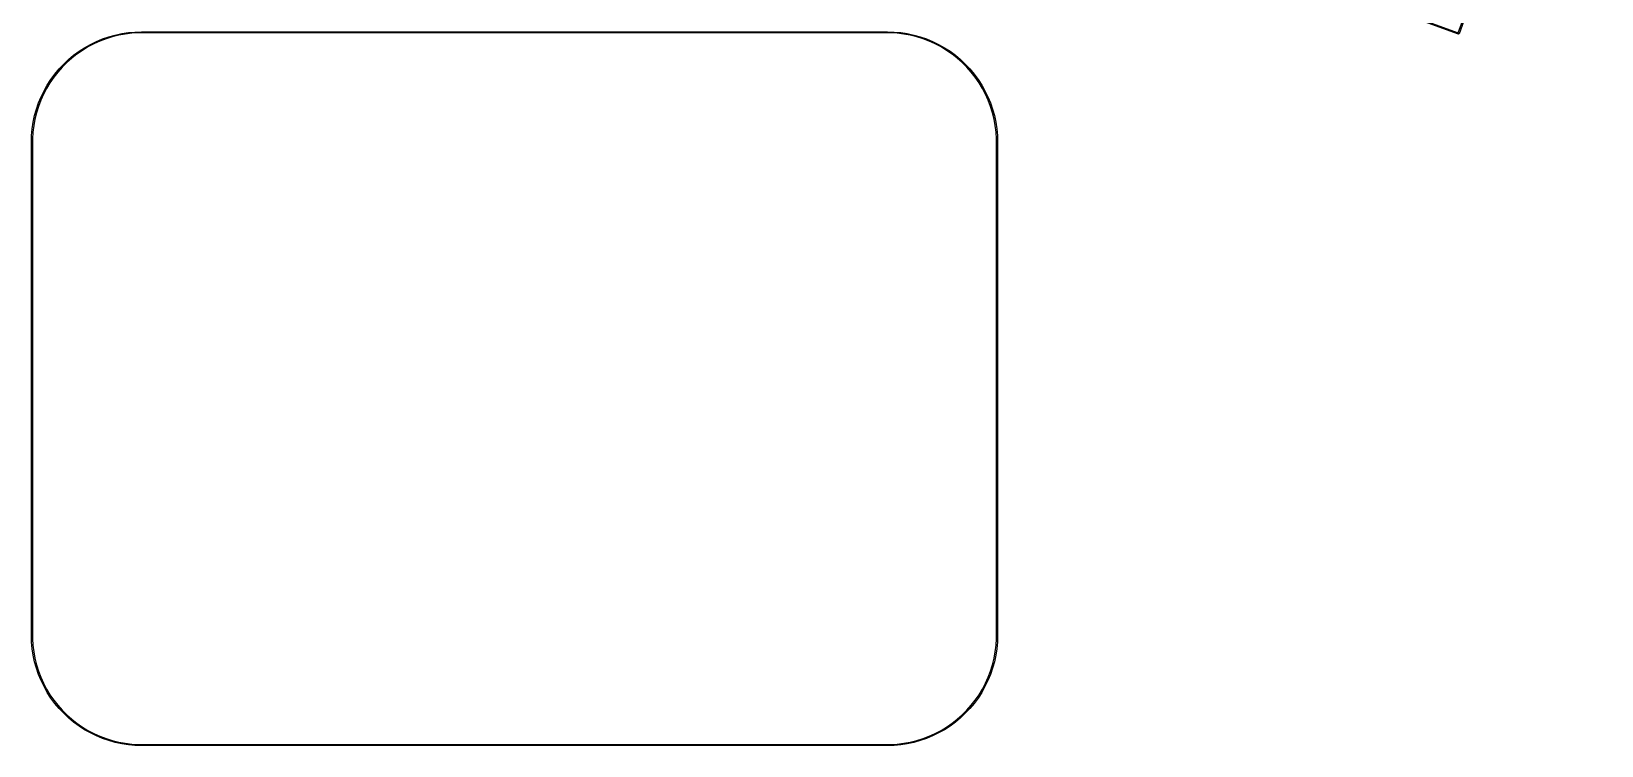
# Model space of a CAD drawing. Extents: x -14 to 295, y -179 to 10.
# Drawn here: x -14.3 to 128.9, y -178.5 to -113.4 of the extents above; entities that cross this region are included whole.
import ezdxf

# ---------------------------------------------------------------- set-up
doc = ezdxf.new("R2010")
doc.units = 0
doc.layers.add('BLACK', color=7, linetype='CONTINUOUS')

msp = doc.modelspace()

# ---------------------------------------------------------------- linework, layer by layer
at = {"layer": 'BLACK', "linetype": 'CONTINUOUS'}
for p, q in [((115.798813, -113.539264), (128.761377, -77.924915)), ((128.872449, -77.912133), (115.875682, -113.620452)), ((115.811596, -113.650336), (97.957435, -107.151953)), ((98.038622, -107.075084), (115.798813, -113.539264)), ((-8.920468, -114.601167), (-8.374649, -114.335406)), ((-8.059438, -114.303203), (-8.607777, -114.54999)), ((-8.374649, -114.335406), (-7.813779, -114.103087)), ((-7.497199, -114.089974), (-8.059438, -114.303203)), ((-7.813779, -114.103087), (-7.239906, -113.905055)), ((-6.923112, -113.911081), (-7.497199, -114.089974)), ((-7.239906, -113.905055), (-6.655123, -113.742035)), ((-6.33927, -113.767177), (-6.923112, -113.911081)), ((-6.655123, -113.742035), (-6.061563, -113.61462)), ((-5.747805, -113.658787), (-6.33927, -113.767177)), ((-6.061563, -113.61462), (-5.461394, -113.523276)), ((-5.150875, -113.586307), (-5.747805, -113.658787)), ((-5.461394, -113.523276), (-4.856804, -113.468336)), ((-4.550657, -113.55), (-5.150875, -113.586307)), ((-4.856804, -113.468336), (-4.25, -113.45)), ((-4.25, -113.55), (-4.550657, -113.55)), ((-4.25, -113.45), (63.75, -113.45)), ((63.75, -113.55), (-4.25, -113.55)), ((63.75, -113.45), (64.356804, -113.468336)), ((64.050657, -113.55), (63.75, -113.55)), ((64.650875, -113.586307), (64.050657, -113.55)), ((64.356804, -113.468336), (64.961394, -113.523276)), ((65.247805, -113.658787), (64.650875, -113.586307)), ((64.961394, -113.523276), (65.561563, -113.61462)), ((65.83927, -113.767177), (65.247805, -113.658787)), ((65.561563, -113.61462), (66.155122, -113.742035)), ((66.423111, -113.911081), (65.83927, -113.767177)), ((66.155122, -113.742035), (66.739906, -113.905055)), ((66.997199, -114.089974), (66.423111, -113.911081)), ((66.739906, -113.905055), (67.313779, -114.103087)), ((67.559438, -114.303203), (66.997199, -114.089974)), ((67.313779, -114.103087), (67.874649, -114.335407)), ((68.107777, -114.549991), (67.559438, -114.303203)), ((67.874649, -114.335407), (68.420468, -114.601167)), ((115.830878, -113.653303), (115.811596, -113.650336)), ((115.865561, -113.63713), (115.830878, -113.653303)), ((115.875682, -113.620452), (115.865561, -113.63713)), ((-10.623025, -115.852945), (-11.073116, -116.251691)), ((-10.914383, -115.977467), (-10.448025, -115.588806)), ((-10.14968, -115.482103), (-10.623025, -115.852945)), ((-10.448025, -115.588806), (-9.959051, -115.229012)), ((-9.654808, -115.140518), (-10.14968, -115.482103)), ((-9.959051, -115.229012), (-9.449245, -114.899398)), ((-9.140214, -114.829435), (-9.654808, -115.140518)), ((-9.449245, -114.899398), (-8.920468, -114.601167)), ((-8.607777, -114.54999), (-9.140214, -114.829435)), ((68.640214, -114.829435), (68.107777, -114.549991)), ((68.420468, -114.601167), (68.949245, -114.899398)), ((69.154808, -115.140518), (68.640214, -114.829435)), ((68.949245, -114.899398), (69.459051, -115.229012)), ((69.64968, -115.482104), (69.154808, -115.140518)), ((69.459051, -115.229012), (69.948025, -115.588806)), ((70.123025, -115.852946), (69.64968, -115.482104)), ((69.948025, -115.588806), (70.414383, -115.977467)), ((70.573115, -116.251691), (70.123025, -115.852946)), ((-12.520988, -117.790949), (-12.161194, -117.301975)), ((-11.897055, -117.126975), (-12.267897, -117.60032)), ((-12.161194, -117.301975), (-11.772533, -116.835617)), ((-11.498309, -116.676884), (-11.897055, -117.126975)), ((-11.772533, -116.835617), (-11.356423, -116.393577)), ((-11.073116, -116.251691), (-11.498309, -116.676884)), ((-11.356423, -116.393577), (-10.914383, -115.977467)), ((70.414383, -115.977467), (70.856423, -116.393577)), ((70.998309, -116.676885), (70.573115, -116.251691)), ((70.856423, -116.393577), (71.272533, -116.835617)), ((71.397054, -117.126975), (70.998309, -116.676885)), ((71.272533, -116.835617), (71.661194, -117.301975)), ((71.767896, -117.60032), (71.397054, -117.126975)), ((71.661194, -117.301975), (72.020988, -117.790949)), ((-13.414594, -119.375351), (-13.148833, -118.829532)), ((-12.920565, -118.609786), (-13.20001, -119.142223)), ((-13.148833, -118.829532), (-12.850602, -118.300755)), ((-12.609482, -118.095192), (-12.920565, -118.609786)), ((-12.850602, -118.300755), (-12.520988, -117.790949)), ((-12.267897, -117.60032), (-12.609482, -118.095192)), ((72.109482, -118.095192), (71.767896, -117.60032)), ((72.020988, -117.790949), (72.350602, -118.300755)), ((72.420565, -118.609786), (72.109482, -118.095192)), ((72.350602, -118.300755), (72.648833, -118.829532)), ((72.700009, -119.142223), (72.420565, -118.609786)), ((72.648833, -118.829532), (72.914593, -119.375351)), ((-13.844945, -120.510094), (-13.646913, -119.936221)), ((-13.660026, -120.252801), (-13.838919, -120.826888)), ((-13.446797, -119.690562), (-13.660026, -120.252801)), ((-13.646913, -119.936221), (-13.414594, -119.375351)), ((-13.20001, -119.142223), (-13.446797, -119.690562)), ((72.946797, -119.690562), (72.700009, -119.142223)), ((72.914593, -119.375351), (73.146913, -119.936221)), ((73.160026, -120.252801), (72.946797, -119.690562)), ((73.146913, -119.936221), (73.344945, -120.510094)), ((73.338919, -120.826889), (73.160026, -120.252801)), ((-14.226724, -122.288606), (-14.13538, -121.688437)), ((-14.13538, -121.688437), (-14.007965, -121.094877)), ((-13.982823, -121.41073), (-14.091213, -122.002195)), ((-14.007965, -121.094877), (-13.844945, -120.510094)), ((-13.838919, -120.826888), (-13.982823, -121.41073)), ((73.482823, -121.41073), (73.338919, -120.826889)), ((73.344945, -120.510094), (73.507965, -121.094878)), ((73.591213, -122.002195), (73.482823, -121.41073)), ((73.507965, -121.094878), (73.63538, -121.688437)), ((73.63538, -121.688437), (73.726724, -122.288606)), ((-14.3, -123.5), (-14.281664, -122.893196)), ((-14.281664, -122.893196), (-14.226724, -122.288606)), ((-14.163693, -122.599125), (-14.2, -123.199343)), ((-14.091213, -122.002195), (-14.163693, -122.599125)), ((73.663693, -122.599125), (73.591213, -122.002195)), ((73.7, -123.199343), (73.663693, -122.599125)), ((73.726724, -122.288606), (73.781664, -122.893196)), ((73.781664, -122.893196), (73.8, -123.5)), ((-14.3, -168.5), (-14.3, -123.5)), ((-14.2, -123.199343), (-14.2, -123.5)), ((-14.2, -123.5), (-14.2, -168.5)), ((73.7, -123.5), (73.7, -123.199343)), ((73.7, -168.5), (73.7, -123.5)), ((73.8, -123.5), (73.8, -168.5)), ((-14.281664, -169.106804), (-14.3, -168.5)), ((-14.2, -168.5), (-14.2, -168.800657)), ((-14.2, -168.800657), (-14.163693, -169.400875)), ((73.663693, -169.400875), (73.7, -168.800657)), ((73.7, -168.800657), (73.7, -168.5)), ((73.8, -168.5), (73.781664, -169.106804)), ((-14.226724, -169.711394), (-14.281664, -169.106804)), ((-14.13538, -170.311563), (-14.226724, -169.711394)), ((-14.163693, -169.400875), (-14.091213, -169.997805)), ((-14.007965, -170.905123), (-14.13538, -170.311563)), ((-14.091213, -169.997805), (-13.982823, -170.58927)), ((73.482823, -170.58927), (73.591213, -169.997805)), ((73.63538, -170.311563), (73.507965, -170.905122)), ((73.591213, -169.997805), (73.663693, -169.400875)), ((73.726724, -169.711394), (73.63538, -170.311563)), ((73.781664, -169.106804), (73.726724, -169.711394)), ((-13.844945, -171.489906), (-14.007965, -170.905123)), ((-13.982823, -170.58927), (-13.838919, -171.173112)), ((-13.646913, -172.063779), (-13.844945, -171.489906)), ((-13.838919, -171.173112), (-13.660026, -171.747199)), ((-13.660026, -171.747199), (-13.446797, -172.309438)), ((72.946797, -172.309438), (73.160026, -171.747199)), ((73.344945, -171.489906), (73.146913, -172.063779)), ((73.160026, -171.747199), (73.338919, -171.173111)), ((73.338919, -171.173111), (73.482823, -170.58927)), ((73.507965, -170.905122), (73.344945, -171.489906)), ((-13.414594, -172.624649), (-13.646913, -172.063779)), ((-13.446797, -172.309438), (-13.20001, -172.857777)), ((-13.148833, -173.170468), (-13.414594, -172.624649)), ((-13.20001, -172.857777), (-12.920565, -173.390214)), ((-12.850602, -173.699245), (-13.148833, -173.170468)), ((72.648833, -173.170468), (72.350602, -173.699245)), ((72.420565, -173.390214), (72.700009, -172.857777)), ((72.914593, -172.624649), (72.648833, -173.170468)), ((72.700009, -172.857777), (72.946797, -172.309438)), ((73.146913, -172.063779), (72.914593, -172.624649)), ((-12.920565, -173.390214), (-12.609482, -173.904808)), ((-12.520988, -174.209051), (-12.850602, -173.699245)), ((-12.609482, -173.904808), (-12.267897, -174.39968)), ((-12.161194, -174.698025), (-12.520988, -174.209051)), ((-12.267897, -174.39968), (-11.897055, -174.873025)), ((71.397054, -174.873025), (71.767896, -174.39968)), ((72.020988, -174.209051), (71.661194, -174.698025)), ((71.767896, -174.39968), (72.109482, -173.904808)), ((72.350602, -173.699245), (72.020988, -174.209051)), ((72.109482, -173.904808), (72.420565, -173.390214)), ((-11.772533, -175.164383), (-12.161194, -174.698025)), ((-11.897055, -174.873025), (-11.498309, -175.323116)), ((-11.356423, -175.606423), (-11.772533, -175.164383)), ((-11.498309, -175.323116), (-11.073116, -175.748309)), ((-10.914383, -176.022533), (-11.356423, -175.606423)), ((-11.073116, -175.748309), (-10.623025, -176.147055)), ((-10.448025, -176.411194), (-10.914383, -176.022533)), ((70.414383, -176.022533), (69.948025, -176.411194)), ((70.123025, -176.147054), (70.573115, -175.748309)), ((70.856423, -175.606423), (70.414383, -176.022533)), ((70.573115, -175.748309), (70.998309, -175.323115)), ((71.272533, -175.164383), (70.856423, -175.606423)), ((70.998309, -175.323115), (71.397054, -174.873025)), ((71.661194, -174.698025), (71.272533, -175.164383)), ((-10.623025, -176.147055), (-10.14968, -176.517897)), ((-9.959051, -176.770988), (-10.448025, -176.411194)), ((-10.14968, -176.517897), (-9.654808, -176.859482)), ((-9.449245, -177.100602), (-9.959051, -176.770988)), ((-9.654808, -176.859482), (-9.140214, -177.170565)), ((-8.920468, -177.398833), (-9.449245, -177.100602)), ((-9.140214, -177.170565), (-8.607777, -177.45001)), ((-8.374649, -177.664594), (-8.920468, -177.398833)), ((-8.607777, -177.45001), (-8.059438, -177.696797)), ((67.559438, -177.696797), (68.107777, -177.450009)), ((68.420468, -177.398833), (67.874649, -177.664593)), ((68.107777, -177.450009), (68.640214, -177.170565)), ((68.949245, -177.100602), (68.420468, -177.398833)), ((68.640214, -177.170565), (69.154808, -176.859482)), ((69.459051, -176.770988), (68.949245, -177.100602)), ((69.154808, -176.859482), (69.64968, -176.517896)), ((69.948025, -176.411194), (69.459051, -176.770988)), ((69.64968, -176.517896), (70.123025, -176.147054)), ((-7.813779, -177.896913), (-8.374649, -177.664594)), ((-8.059438, -177.696797), (-7.497199, -177.910026)), ((-7.239906, -178.094945), (-7.813779, -177.896913)), ((-7.497199, -177.910026), (-6.923112, -178.088919)), ((-6.655123, -178.257965), (-7.239906, -178.094945)), ((-6.923112, -178.088919), (-6.33927, -178.232823)), ((-6.061563, -178.38538), (-6.655123, -178.257965)), ((-6.33927, -178.232823), (-5.747805, -178.341213)), ((-5.461394, -178.476724), (-6.061563, -178.38538)), ((-5.747805, -178.341213), (-5.150875, -178.413693)), ((-4.856804, -178.531664), (-5.461394, -178.476724)), ((-5.150875, -178.413693), (-4.550657, -178.45)), ((-4.25, -178.55), (-4.856804, -178.531664)), ((-4.550657, -178.45), (-4.25, -178.45)), ((-4.25, -178.45), (63.75, -178.45)), ((63.75, -178.55), (-4.25, -178.55)), ((63.75, -178.45), (64.050657, -178.45)), ((64.356804, -178.531664), (63.75, -178.55)), ((64.050657, -178.45), (64.650875, -178.413693)), ((64.961394, -178.476724), (64.356804, -178.531664)), ((64.650875, -178.413693), (65.247805, -178.341213)), ((65.561563, -178.38538), (64.961394, -178.476724)), ((65.247805, -178.341213), (65.83927, -178.232823)), ((66.155122, -178.257965), (65.561563, -178.38538)), ((65.83927, -178.232823), (66.423111, -178.088919)), ((66.739906, -178.094945), (66.155122, -178.257965)), ((66.423111, -178.088919), (66.997199, -177.910026)), ((67.313779, -177.896913), (66.739906, -178.094945)), ((66.997199, -177.910026), (67.559438, -177.696797)), ((67.874649, -177.664593), (67.313779, -177.896913))]:
    msp.add_line(p, q, dxfattribs=at)

doc.saveas('drawing.dxf')
